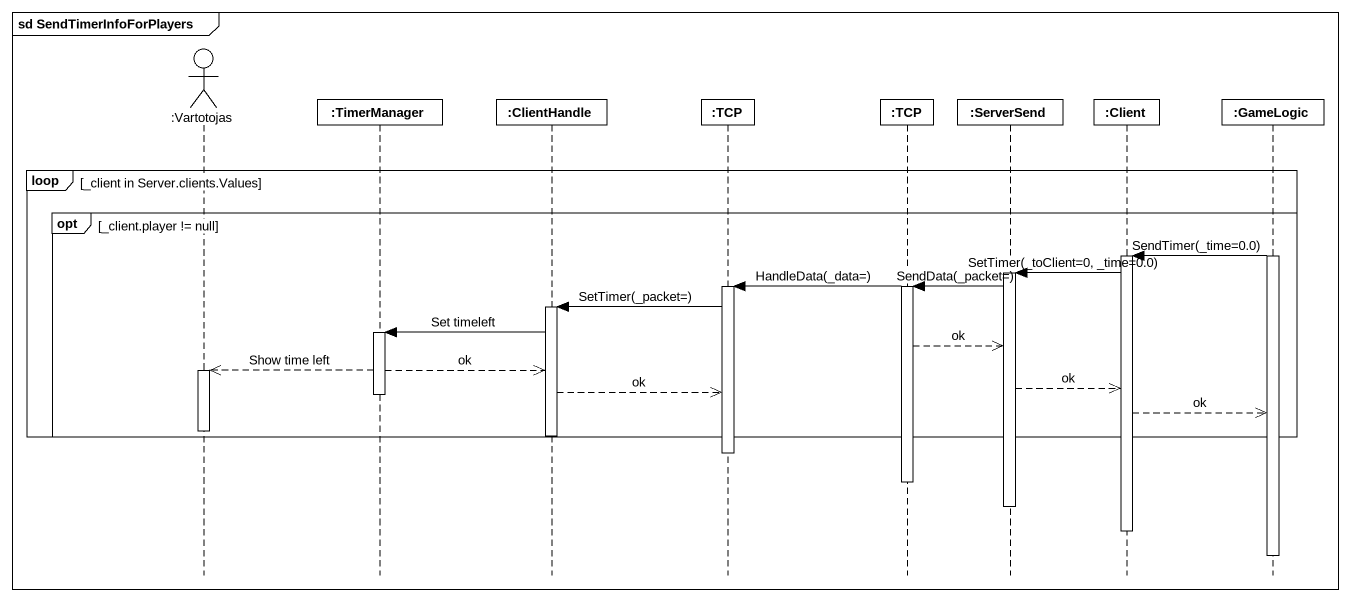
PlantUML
@startuml
mainframe sd SendTimerInfoForPlayers
hide footbox
actor ":Vartotojas" as Vartotojas
participant ":TimerManager" as TimerManager
participant ":ClientHandle" as ClientHandle
participant ":TCP" as TCP
participant ":TCP" as TCP_2
participant ":ServerSend" as ServerSend
participant ":Client" as Client
participant ":GameLogic" as GameLogic

loop _client in Server.clients.Values
  opt _client.player != null
    activate GameLogic
    GameLogic -> Client : SendTimer(_time=0.0)
    activate Client
    Client -> ServerSend : SetTimer(_toClient=0, _time=0.0)
    activate ServerSend
    ServerSend -> TCP_2 : SendData(_packet=)
    TCP_2 -> TCP : HandleData(_data=)
    activate TCP_2
    activate TCP
    TCP -> ClientHandle : SetTimer(_packet=)
    activate ClientHandle
    ClientHandle -> TimerManager : Set timeleft
    activate TimerManager
    TCP_2 -->> ServerSend : ok
    TimerManager -->> Vartotojas : Show time left
    TimerManager -->> ClientHandle : ok
    activate Vartotojas
    ServerSend -->> Client : ok
    ClientHandle -->> TCP : ok
    deactivate TimerManager
    Client -->> GameLogic : ok
    deactivate Vartotojas
    deactivate ClientHandle
  end
end
deactivate TCP
deactivate TCP_2
deactivate ServerSend
deactivate Client
deactivate GameLogic
@enduml
